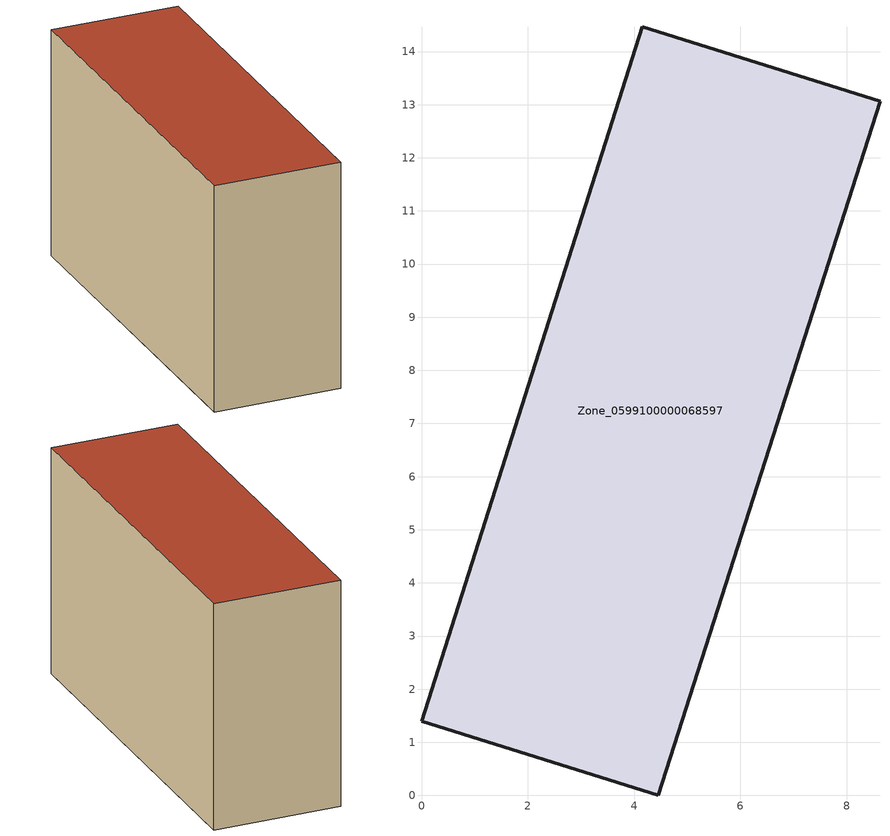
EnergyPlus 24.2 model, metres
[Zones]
Zone_0599100000068597
 floor ground (C_G): 8.63,13.07 4.45,0 0,1.39 4.15,14.47 z0.61
 wall outside (C_F): 8.63,13.07 4.15,14.47 0,1.39 4.45,0 8.63,13.07 z0.61:9.01
 roof outside (C_R): 4.45,0 8.63,13.07 4.15,14.47 0,1.39 z9.01
[BUILDING]
Pand.0599100000068597: North Axis=0; Terrain=City; Loads Convergence Tolerance Value=0.04; Temperature Convergence Tolerance Value=0.4; Solar Distribution=FullExterior; Maximum Number of Warmup Days=25; Minimum Number of Warmup Days=1
[Site:Location]
Rotterdam.The.Hague.AP_ZH_NLD Design_Conditions: Latitude=51.96; Longitude=4.45; Time Zone=1; Elevation=-4.5
[SITE:GROUNDTEMPERATURE:BUILDINGSURFACE]
18, 18, 18, 18, 18, 18, 18, 18, 18, 18, 18, 18
[MATERIAL] Thermal Absorptance=0.9; Solar Absorptance=0.7; Visible Absorptance=0.7
Name | Roughness | Thickness | Conductivity | Density | Specific Heat
G.TI.1965-1974 | MediumSmooth | 0.15 | 0.882353 | 540 | 1210
F.TI.1965-1974 | Rough | 0.3 | 0.697674 | 1920 | 840
R.TI.1965-1974 | MediumRough | 0.2 | 0.232558 | 1500 | 1000
[CONSTRUCTION]
C_G: G.TI.1965-1974
C_F: F.TI.1965-1974
C_R: R.TI.1965-1974
[ZONE]
Zone_0599100000068597: Type=1; Multiplier=1; Ceiling Height=Autocalculate; Volume=Autocalculate; Floor Area=autocalculate; Part of Total Floor Area=Yes
[ZONEINFILTRATION:DESIGNFLOWRATE]
Infil_Zone_0599100000068597: Zone or ZoneList or Space or SpaceList=Zone_0599100000068597; Schedule=AlwaysOn; Design Flow Rate Calculation Method=Flow/Area; Flow Rate per Floor Area=0.003; Constant Term Coefficient=1; Temperature Term Coefficient=0; Velocity Term Coefficient=0; Velocity Squared Term Coefficient=0
[HVACTEMPLATE:ZONE:IDEALLOADSAIRSYSTEM]
Zone_0599100000068597: Maximum Heating Supply Air Temperature=50; Minimum Cooling Supply Air Temperature=13; Maximum Heating Supply Air Humidity Ratio=0.0156; Minimum Cooling Supply Air Humidity Ratio=0.0077; Heating Limit=NoLimit; Cooling Limit=NoLimit; Dehumidification Control Type=ConstantSensibleHeatRatio; Cooling Sensible Heat Ratio=0.7; Dehumidification Setpoint=60; Humidification Control Type=None; Humidification Setpoint=30; Outdoor Air Method=None; Outdoor Air Flow Rate per Person=0.00944; Outdoor Air Flow Rate per Zone Floor Area=0; Outdoor Air Flow Rate per Zone=0; Demand Controlled Ventilation Type=None; Outdoor Air Economizer Type=NoEconomizer; Heat Recovery Type=None; Sensible Heat Recovery Effectiveness=0.7; Latent Heat Recovery Effectiveness=0.65
[ZONECONTROL:THERMOSTAT]
ThermostatControl_Zone_0599100000068597: Zone or ZoneList=Zone_0599100000068597; Control Type Schedule=DualSetpointControlType; Control 1=Thermostat_Zone_0599100000068597; Temperature Difference Between Cutout And Setpoint=0
[THERMOSTATSETPOINT:DUALSETPOINT]
Thermostat_Zone_0599100000068597: Heating Setpoint Temperature Schedule=HeatingSetpoint_Zone_0599100000068597; Cooling Setpoint Temperature Schedule=CoolingSetpoint_Zone_0599100000068597
[SCHEDULE:COMPACT]
HeatingSetpoint_Zone_0599100000068597: Through: 12/31, For: AllDays, Until: 24:00, 21
CoolingSetpoint_Zone_0599100000068597: Through: 12/31, For: AllDays, Until: 24:00, 24
DualSetpointControlType: Through: 12/31, For: AllDays, Until: 24:00, 4
AlwaysOn: Through: 12/31, For: AllDays, Until: 24:00, 1
